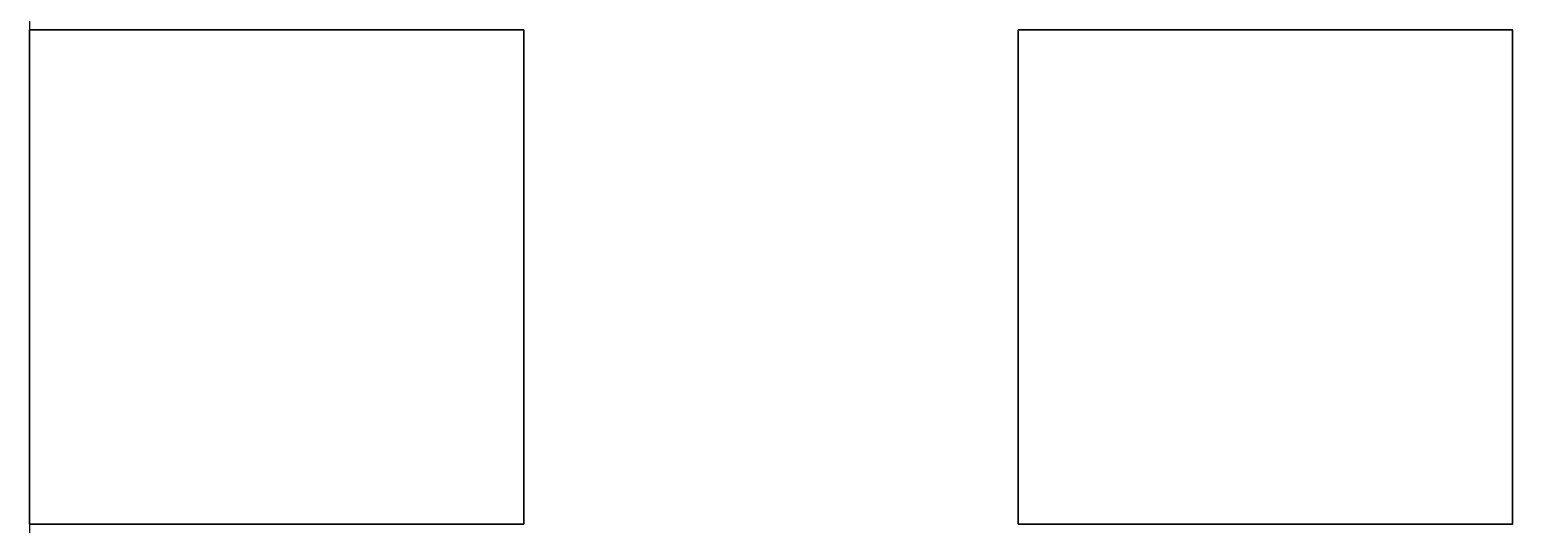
# Model space of a CAD drawing. Header units: millimetres. Extents: x -1 to 3, y -3 to 11.3.
# Drawn here: x 0 to 3, y 10.28 to 11.28 of the extents above.
import ezdxf

# ---------------------------------------------------------------- set-up
doc = ezdxf.new("R2010")
doc.units = ezdxf.units.MM
doc.layers.add('drawing', color=9, linetype='Continuous')

msp = doc.modelspace()

# ---------------------------------------------------------------- linework, layer by layer
for points in [[(1, 11.28, 1), (1, 11.28), (0, 11.28), (0, 11.28, 1)], [(1, 11.28), (1, 10.28), (0, 10.28), (0, 11.28)], [(0, 11.28), (0, 10.28), (0, 10.28, 1), (0, 11.28, 1)], [(0, 11.28, 1), (0, 10.28, 1), (1, 10.28, 1), (1, 11.28, 1)], [(1, 10.28, 1), (1, 10.28), (1, 11.28), (1, 11.28, 1)], [(3, 11.28), (3, 10.28), (2, 10.28), (2, 11.28)], [(2, 11.28), (2, 10.28), (3, 10.28), (3, 11.28)], [(0, 10.28, 1), (0, 10.28), (1, 10.28), (1, 10.28, 1)]]:
    msp.add_3dface(points)
at = {"layer": 'drawing'}
msp.add_xline((0, -0.18, 0.39), (0, -1), dxfattribs=at)

doc.saveas('drawing.dxf')
